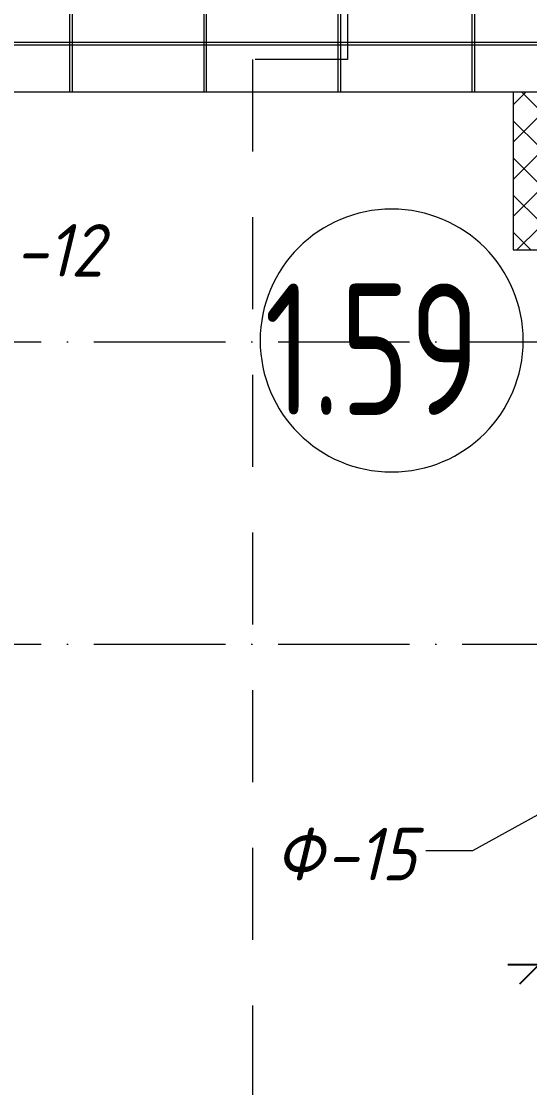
# Model space of a CAD drawing. Header units: millimetres. Extents: x 12986 to 523328, y -9759 to 30092.
# Drawn here: x 175628 to 177560, y 15312 to 19369 of the extents above; entities that cross this region are included whole.
import ezdxf

# ---------------------------------------------------------------- set-up
doc = ezdxf.new("R2010")
doc.units = ezdxf.units.MM
doc.linetypes.add('01 Штриховая _4 мм_', pattern=[600, 350, -250])
doc.linetypes.add('50_200_ШТРИХ_1Т_ш5_п1_п1_', pattern=[700, 500, -100, 0, -100])
for name, color, linetype, lineweight in [('A-ANNO-DIMS', 7, 'Continuous', 9), ('A-AREA-IDEN', 7, 'Continuous', 9), ('A-FLOR', 7, 'Continuous', 9), ('A-FLOR-PATT-1', 7, 'Continuous', 5), ('A-GENM-IDEN', 7, 'Continuous', 9), ('A-WALL-10', 7, 'Continuous', 13), ('A-WALL-PATT-1', 7, 'Continuous', 5), ('G-ANNO-SYMB-1', 7, '01 Штриховая _4 мм_', 9), ('Оси-2', 7, '50_200_ШТРИХ_1Т_ш5_п1_п1_', 9)]:
    doc.layers.add(name, color=color, linetype=linetype, lineweight=lineweight)
doc.styles.add('ISOCPEUR_I_3', font='isocpeui.ttf', dxfattribs={"width": 0.9, "height": 200})
doc.styles.add('СПДС', font='ГОСТ тип А.ttf', dxfattribs={"width": 0.9})
doc.dimstyles.new('ISO-2_0_0_9К_СРЕДНИЙ_7', dxfattribs={"dimscale": 304.8, "dimtxt": 199.196235, "dimasz": 0.492126, "dimexe": 0.393701, "dimexo": 0, "dimgap": 0, "dimtad": 1, "dimdec": 0, "dimzin": 0, "dimdsep": 46, "dimtxsty": 'ISOCPEUR_I_3', "dimblk1": 'OBLIQUE', "dimblk2": 'OBLIQUE', "dimsah": 1, "dimcen": 0.09, "dimdle": 0.393701, "dimazin": 0, "dimtfac": 1, "dimtdec": 4, "dimtix": 1, "dimtmove": 0, "dimatfit": 3, "dimfxl": 1, "dimtvp": 1, "dimtolj": 1, "dimtzin": 0, "dimarcsym": 2})

# ---------------------------------------------------------------- blocks, each defined once
blk = doc.blocks.new('_Oblique')
at = {"color": 0, "linetype": 'ByBlock', "lineweight": -2}
blk.add_line((-0.5, -0.5), (0.5, 0.5), dxfattribs=at)
blk = doc.blocks.new('DIMBLOCK847-АР1_Кладочный план 1 этажа')
at = {"layer": 'A-ANNO-DIMS', "color": 0, "lineweight": -2, "transparency": 16777216}
for p, q in [((177597.3, 16250), (177597.3, 15660.5)), ((179806.9, 15886.6), (179806.9, 15660.5)), ((177477.3, 15780.5), (179926.9, 15780.5))]:
    blk.add_line(p, q, dxfattribs=at)
at = {"layer": 'Defpoints', "color": 0, "transparency": 16777216}
for p in [(177597.3, 16250), (179806.9, 15886.6), (179806.9, 15780.5)]:
    blk.add_point(p, dxfattribs=at)
at = {"layer": 'A-ANNO-DIMS', "color": 0, "lineweight": -2, "transparency": 16777216, "xscale": 150, "yscale": 150, "zscale": 150, "rotation": 180}
blk.add_blockref('_Oblique', (177597.3, 15780.5), dxfattribs=at)
at = {"layer": 'A-ANNO-DIMS', "color": 0, "lineweight": -2, "transparency": 16777216, "xscale": 150, "yscale": 150, "zscale": 150}
blk.add_blockref('_Oblique', (179806.9, 15780.5), dxfattribs=at)
at = {"layer": 'A-ANNO-DIMS', "color": 0, "transparency": 16777216, "insert": (178702.1, 15880.5), "char_height": 200, "width": 560.814, "attachment_point": 5, "style": 'ISOCPEUR_I_3'}
blk.add_mtext('\\A1;2210', dxfattribs=at)
blk = doc.blocks.new('Марка_Помещения - Номер-25198446-Объем проектирования 1 этажа')
at = {"layer": 'A-AREA-IDEN'}
for start, end in [(360, 180), (180, 360)]:
    blk.add_arc((0, 0), 2.5, start, end, dxfattribs=at)

msp = doc.modelspace()

# ---------------------------------------------------------------- hatches: boundary and pattern name
at = {"layer": 'A-FLOR-PATT-1'}
h = msp.add_hatch(dxfattribs=at)
h.set_pattern_fill('FP_69', color=256, style=0, pattern_type=2)
h.set_pattern_definition([(0, (179897.1, 20310), (0, 510), []), (0, (179897.1, 20300), (0, 510), []), (90, (179902.1, 20305), (-510, 3e-14), []), (90, (179892.1, 20305), (-510, 3e-14), [])])
h.paths.add_polyline_path([(177597.34197, 19100), (177597.34197, 19331.2), (182927.89328, 19331.2), (182927.89328, 19258), (186668.89328, 19258), (186668.89328, 20992.00001), (183004.89328, 20992.00001), (183004.89328, 20742.00001), (181988.89328, 20742.00001), (181988.89328, 21510.00001), (173252.67186, 21510.00001), (174828.82505, 19331.2), (174852.34197, 19331.2), (174852.34197, 19106), (174858.34197, 19106), (174858.34197, 19100), (177497.34197, 19100)], flags=0)
h.paths.add_polyline_path([(174828.21207, 19330), (174828.21207, 19331.2), (174827.34398, 19331.2)], flags=0)
at = {"layer": 'A-WALL-PATT-1'}
h = msp.add_hatch(dxfattribs=at)
h.set_pattern_fill('FP_2', color=256, style=0, pattern_type=2)
h.set_pattern_definition([(45, (61996.89, 0), (-70.71068, 70.71068), []), (135, (61996.89, 0), (-70.71068, -70.71068), [])])
h.paths.add_polyline_path([(177597.34197, 18500), (177597.34197, 19100), (177497.34197, 19100), (177497.34197, 18500)], flags=0)

# ---------------------------------------------------------------- linework, layer by layer
at = {"layer": 'A-FLOR'}
msp.add_line((177497.34197, 19100), (174952.34197, 19100), dxfattribs=at)
at = {"layer": 'A-GENM-IDEN'}
for p, q in [((177591.34197, 16349.99998), (177343.32549, 16213.3557)), ((177343.32549, 16213.3557), (177165.6343, 16213.3557))]:
    msp.add_line(p, q, dxfattribs=at)
at = {"layer": 'A-WALL-10'}
for p, q in [((177497.34197, 19100), (177497.34197, 18500)), ((177597.34197, 19100), (177497.34197, 19100)), ((177497.34197, 18500), (177597.34197, 18500))]:
    msp.add_line(p, q, dxfattribs=at)
at = {"layer": 'G-ANNO-SYMB-1'}
for p, q in [((176867.31212, 22996.26882), (176867.31212, 19224.4589)), ((176506.89328, 19224.4589), (176506.89328, -4553.26293)), ((176867.31212, 19224.4589), (176506.89328, 19224.4589))]:
    msp.add_line(p, q, dxfattribs=at)
at = {"layer": 'Оси-2'}
for p, q in [((57586.89328, 18150.00007), (187948.52131, 18150.00007)), ((57586.89328, 17000.00007), (187948.52131, 17000.00007))]:
    msp.add_line(p, q, dxfattribs=at)

# ---------------------------------------------------------------- block references
at = {"layer": 'A-AREA-IDEN', "xscale": 199.9999999999999, "yscale": 199.9999999999999, "zscale": 199.9999999999999}
msp.add_blockref('Марка_Помещения - Номер-25198446-Объем проектирования 1 этажа', (177035.8286, 18154.8118), dxfattribs=at)

# ---------------------------------------------------------------- texts
at = {"layer": 'A-AREA-IDEN', "insert": (176552.0623, 18371.93041), "char_height": 500, "width": 1212.1515, "attachment_point": 1, "style": 'СПДС'}
msp.add_mtext('1.59', dxfattribs=at)
at = {"layer": 'A-GENM-IDEN', "char_height": 200, "attachment_point": 1, "style": 'ISOCPEUR_I_3'}
for s, insert, width in [('-12', (175603.41909, 18598.06611), 432.91125), ('\\fISOCPEUR|b0|i1|c204|p34|;\\W.9;Ф', (176594.27946, 16300.97028), 230.886), ('-15', (176784.77946, 16300.97028), 432.91125)]:
    msp.add_mtext(s, dxfattribs=dict(at, insert=insert, width=width))

# ---------------------------------------------------------------- dimensions: what is measured, and where the dimension line sits
at = {"layer": 'A-ANNO-DIMS'}
dim = msp.add_linear_dim(base=(179806.89327, 15780.52972), p1=(177597.34197, 16249.99998), p2=(179806.89327, 15886.59574), dimstyle='ISO-2_0_0_9К_СРЕДНИЙ_7', override={"dimpost": '<>', "dimfxl": 2239.236384}, dxfattribs=at)
dim.commit()
dim.dimension.update_dxf_attribs({"geometry": 'DIMBLOCK847-АР1_Кладочный план 1 этажа', "text_midpoint": (178702.11762, 15880.52972)})

doc.saveas('drawing.dxf')
